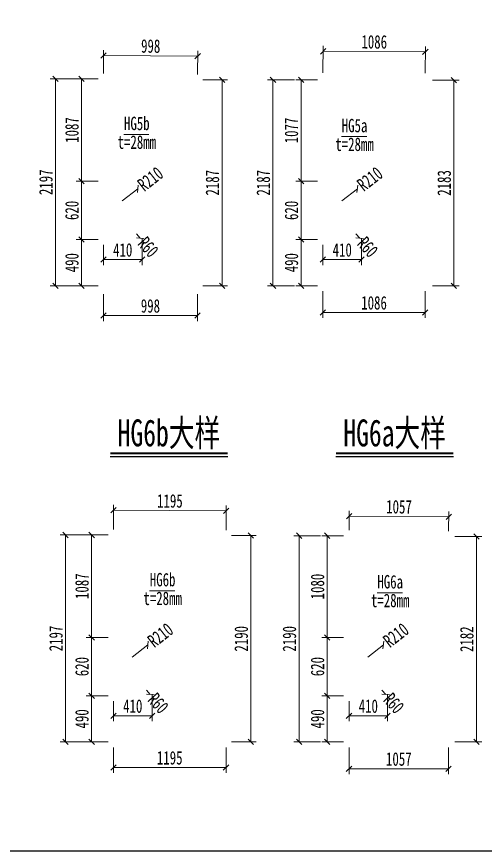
# Model space of a CAD drawing. Header units: millimetres. Extents: x -89049 to 410567, y -307459 to -100425.
# Drawn here: x 352480 to 357455, y -127671 to -118811 of the extents above; entities that cross this region are included whole.
import ezdxf
from ezdxf.enums import TextEntityAlignment as Align

# ---------------------------------------------------------------- set-up
doc = ezdxf.new("R2010")
doc.units = ezdxf.units.MM
doc.layers.get('Defpoints').update_dxf_attribs({"color": 8})
for name, color, linetype, lineweight in [('文字', 7, 'Continuous', 15), ('标注线及字体', 2, 'Continuous', 15), ('细实线', 4, 'Continuous', 15)]:
    doc.layers.add(name, color=color, linetype=linetype, lineweight=lineweight)
doc.styles.add('111', font='', dxfattribs={"width": 0.7})
doc.styles.add('BM_Dim', font='', dxfattribs={"width": 0.85})
doc.styles.get('111').set_extended_font_data('仿宋_GB2312')
doc.styles.get('BM_Dim').set_extended_font_data('仿宋_GB2312')
doc.dimstyles.new('200', dxfattribs={"dimscale": 0, "dimtxt": 2.5, "dimasz": 1, "dimexe": 1, "dimexo": 1, "dimgap": 0.6, "dimtad": 1, "dimdec": 0, "dimdsep": 46, "dimtxsty": '111', "dimblk": 'OBLIQUE', "dimcen": 0, "dimclrd": 4, "dimclre": 4, "dimclrt": 4, "dimadec": 1, "dimazin": 2, "dimtfac": 1, "dimtdec": 0, "dimtix": 1, "dimtmove": 2, "dimatfit": 3, "dimfxl": 4, "dimfxlon": 1, "dimtolj": 1, "dimlwd": -1, "dimlwe": -1, "dimarcsym": 0})

# ---------------------------------------------------------------- blocks, each defined once
blk = doc.blocks.new('_Oblique')
at = {"color": 0, "linetype": 'ByBlock', "lineweight": -2}
blk.add_line((-0.5, -0.5), (0.5, 0.5), dxfattribs=at)
blk = doc.blocks.new('*D1112')
at = {"layer": 'Defpoints', "color": 0, "transparency": 16777216}
for p in [(356818.1, -119183.6), (355730.9, -119480.1), (356816.8, -119484.9)]:
    blk.add_point(p, dxfattribs=at)
at = {"layer": '细实线', "color": 4, "transparency": 16777216}
for p, q in [((355731.2, -119407.4), (355732.5, -119121.7)), ((356817.1, -119412.2), (356818.3, -119126.5)), ((355732.2, -119178.9), (356818.1, -119183.6))]:
    blk.add_line(p, q, dxfattribs=at)
at = {"layer": '细实线', "color": 4, "transparency": 16777216, "xscale": 57.14285714285715, "yscale": 57.14285714285715, "zscale": 57.14285714285715}
for p, rotation in [((355732.2, -119178.9), 179.7490207549442), ((356818.1, -119183.6), 359.7490207549442)]:
    blk.add_blockref('_Oblique', p, dxfattribs=dict(at, rotation=rotation))
at = {"layer": '细实线', "color": 4, "transparency": 16777216, "insert": (356275.6, -119079), "char_height": 142.86, "attachment_point": 5, "rotation": 359.74902, "style": '111'}
blk.add_mtext('\\A1;1086', dxfattribs=at)
blk = doc.blocks.new('*D1113')
at = {"layer": 'Defpoints', "color": 0, "transparency": 16777216}
for p in [(355730.9, -121667.5), (356816.8, -121667.5), (356816.8, -121951.7)]:
    blk.add_point(p, dxfattribs=at)
at = {"layer": '细实线', "color": 4, "transparency": 16777216}
for p, q in [((355730.9, -121724.7), (355730.9, -122008.9)), ((356816.8, -121724.7), (356816.8, -122008.9)), ((355730.9, -121951.7), (356816.8, -121951.7))]:
    blk.add_line(p, q, dxfattribs=at)
at = {"layer": '细实线', "color": 4, "transparency": 16777216, "xscale": 57.14285714285715, "yscale": 57.14285714285715, "zscale": 57.14285714285715, "rotation": 180}
blk.add_blockref('_Oblique', (355730.9, -121951.7), dxfattribs=at)
at = {"layer": '细实线', "color": 4, "transparency": 16777216, "xscale": 57.14285714285715, "yscale": 57.14285714285715, "zscale": 57.14285714285715}
blk.add_blockref('_Oblique', (356816.8, -121951.7), dxfattribs=at)
at = {"layer": '细实线', "color": 4, "transparency": 16777216, "insert": (356273.8, -121849.5), "char_height": 142.86, "attachment_point": 5, "style": '111'}
blk.add_mtext('\\A1;1086', dxfattribs=at)
blk = doc.blocks.new('*D1114')
at = {"layer": 'Defpoints', "color": 0, "transparency": 16777216}
for p in [(355730.9, -120557.5), (355499.4, -121177.5), (355730.9, -121177.5)]:
    blk.add_point(p, dxfattribs=at)
at = {"layer": '细实线', "color": 4, "transparency": 16777216}
for p, q in [((355673.8, -120557.5), (355442.3, -120557.5)), ((355499.4, -120557.5), (355499.4, -121177.5)), ((355673.8, -121177.5), (355442.3, -121177.5))]:
    blk.add_line(p, q, dxfattribs=at)
at = {"layer": '细实线', "color": 4, "transparency": 16777216, "xscale": 57.14285714285715, "yscale": 57.14285714285715, "zscale": 57.14285714285715}
for p, rotation in [((355499.4, -120557.5), 90), ((355499.4, -121177.5), 270)]:
    blk.add_blockref('_Oblique', p, dxfattribs=dict(at, rotation=rotation))
at = {"layer": '细实线', "color": 4, "transparency": 16777216, "insert": (355397.2, -120867.5), "char_height": 142.86, "attachment_point": 5, "rotation": 90, "style": '111'}
blk.add_mtext('\\A1;620', dxfattribs=at)
blk = doc.blocks.new('*D1115')
at = {"layer": 'Defpoints', "color": 0, "transparency": 16777216}
for p in [(355499.4, -121177.5), (355730.9, -121177.5), (355730.9, -121667.5)]:
    blk.add_point(p, dxfattribs=at)
at = {"layer": '细实线', "color": 4, "transparency": 16777216}
for p, q in [((355673.8, -121177.5), (355442.3, -121177.5)), ((355499.4, -121667.5), (355499.4, -121177.5)), ((355673.8, -121667.5), (355442.3, -121667.5))]:
    blk.add_line(p, q, dxfattribs=at)
at = {"layer": '细实线', "color": 4, "transparency": 16777216, "xscale": 57.14285714285715, "yscale": 57.14285714285715, "zscale": 57.14285714285715}
for p, rotation in [((355499.4, -121177.5), 90), ((355499.4, -121667.5), 270)]:
    blk.add_blockref('_Oblique', p, dxfattribs=dict(at, rotation=rotation))
at = {"layer": '细实线', "color": 4, "transparency": 16777216, "insert": (355397.2, -121422.5), "char_height": 142.86, "attachment_point": 5, "rotation": 90, "style": '111'}
blk.add_mtext('\\A1;490', dxfattribs=at)
blk = doc.blocks.new('*D1116')
at = {"layer": 'Defpoints', "color": 0, "transparency": 16777216}
for p in [(355499.4, -119480.9), (355730.9, -119480.9), (355730.9, -120557.5)]:
    blk.add_point(p, dxfattribs=at)
at = {"layer": '细实线', "color": 4, "transparency": 16777216}
for p, q in [((355673.8, -119480.9), (355442.3, -119480.9)), ((355499.4, -120557.5), (355499.4, -119480.9)), ((355673.8, -120557.5), (355442.3, -120557.5))]:
    blk.add_line(p, q, dxfattribs=at)
at = {"layer": '细实线', "color": 4, "transparency": 16777216, "xscale": 57.14285714285715, "yscale": 57.14285714285715, "zscale": 57.14285714285715}
for p, rotation in [((355499.4, -119480.9), 90), ((355499.4, -120557.5), 270)]:
    blk.add_blockref('_Oblique', p, dxfattribs=dict(at, rotation=rotation))
at = {"layer": '细实线', "color": 4, "transparency": 16777216, "insert": (355397.2, -120019.2), "char_height": 142.86, "attachment_point": 5, "rotation": 90, "style": '111'}
blk.add_mtext('\\A1;1077', dxfattribs=at)
blk = doc.blocks.new('*D1117')
at = {"layer": 'Defpoints', "color": 0, "transparency": 16777216}
for p in [(355200.9, -119480.9), (355730.9, -119480.9), (355730.9, -121667.5)]:
    blk.add_point(p, dxfattribs=at)
at = {"layer": '细实线', "color": 4, "transparency": 16777216}
for p, q in [((355429.5, -119480.9), (355143.8, -119480.9)), ((355200.9, -121667.5), (355200.9, -119480.9)), ((355429.5, -121667.5), (355143.8, -121667.5))]:
    blk.add_line(p, q, dxfattribs=at)
at = {"layer": '细实线', "color": 4, "transparency": 16777216, "xscale": 57.14285714285715, "yscale": 57.14285714285715, "zscale": 57.14285714285715}
for p, rotation in [((355200.9, -119480.9), 90), ((355200.9, -121667.5), 270)]:
    blk.add_blockref('_Oblique', p, dxfattribs=dict(at, rotation=rotation))
at = {"layer": '细实线', "color": 4, "transparency": 16777216, "insert": (355098.7, -120574.2), "char_height": 142.86, "attachment_point": 5, "rotation": 90, "style": '111'}
blk.add_mtext('\\A1;2187', dxfattribs=at)
blk = doc.blocks.new('*D1118')
at = {"layer": 'Defpoints', "color": 0, "transparency": 16777216}
for p in [(356816.8, -119484.9), (356816.8, -121667.5), (357120.9, -121667.5)]:
    blk.add_point(p, dxfattribs=at)
at = {"layer": '细实线', "color": 4, "transparency": 16777216}
for p, q in [((356892.4, -119484.9), (357178.1, -119484.9)), ((357120.9, -119484.9), (357120.9, -121667.5)), ((356892.4, -121667.5), (357178.1, -121667.5))]:
    blk.add_line(p, q, dxfattribs=at)
at = {"layer": '细实线', "color": 4, "transparency": 16777216, "xscale": 57.14285714285715, "yscale": 57.14285714285715, "zscale": 57.14285714285715}
for p, rotation in [((357120.9, -119484.9), 90), ((357120.9, -121667.5), 270)]:
    blk.add_blockref('_Oblique', p, dxfattribs=dict(at, rotation=rotation))
at = {"layer": '细实线', "color": 4, "transparency": 16777216, "insert": (357018.7, -120576.2), "char_height": 142.86, "attachment_point": 5, "rotation": 90, "style": '111'}
blk.add_mtext('\\A1;2183', dxfattribs=at)
blk = doc.blocks.new('*D1119')
at = {"layer": 'Defpoints', "color": 0, "transparency": 16777216}
for p in [(356140.9, -121029.9), (355730.9, -121177.5), (356140.9, -121390.1)]:
    blk.add_point(p, dxfattribs=at)
at = {"layer": '细实线', "color": 4, "transparency": 16777216}
for p, q in [((356140.9, -121161.5), (356140.9, -121447.2)), ((355730.9, -121234.7), (355730.9, -121447.2)), ((355730.9, -121390.1), (356140.9, -121390.1))]:
    blk.add_line(p, q, dxfattribs=at)
at = {"layer": '细实线', "color": 4, "transparency": 16777216, "xscale": 57.14285714285715, "yscale": 57.14285714285715, "zscale": 57.14285714285715, "rotation": 180}
blk.add_blockref('_Oblique', (355730.9, -121390.1), dxfattribs=at)
at = {"layer": '细实线', "color": 4, "transparency": 16777216, "xscale": 57.14285714285715, "yscale": 57.14285714285715, "zscale": 57.14285714285715}
blk.add_blockref('_Oblique', (356140.9, -121390.1), dxfattribs=at)
at = {"layer": '细实线', "color": 4, "transparency": 16777216, "insert": (355935.9, -121287.9), "char_height": 142.86, "attachment_point": 5, "style": '111'}
blk.add_mtext('\\A1;410', dxfattribs=at)
blk = doc.blocks.new('*D1120')
at = {"layer": 'Defpoints', "color": 0, "transparency": 16777216}
for p in [(356096.4, -120638.2), (355930.9, -120767.5)]:
    blk.add_point(p, dxfattribs=at)
at = {"layer": '细实线', "color": 4, "transparency": 16777216}
for p, q in [((356096.4, -120638.2), (355930.9, -120767.5)), ((355930.9, -120767.5), (356096.4, -120638.2))]:
    blk.add_line(p, q, dxfattribs=at)
at = {"layer": '细实线', "color": 4, "transparency": 16777216, "xscale": 57.14285714285715, "yscale": 57.14285714285715, "zscale": 57.14285714285715, "rotation": 38.01462344811463}
blk.add_blockref('_Oblique', (356096.4, -120638.2), dxfattribs=at)
at = {"layer": '细实线', "color": 4, "transparency": 16777216, "insert": (356229.7, -120534), "char_height": 142.86, "attachment_point": 5, "rotation": 38.01462, "style": '111'}
blk.add_mtext('\\A1;R210', dxfattribs=at)
blk = doc.blocks.new('*D1121')
at = {"layer": 'Defpoints', "color": 0, "transparency": 16777216}
for p in [(356080.9, -121117.5), (356121.1, -121162.1)]:
    blk.add_point(p, dxfattribs=at)
at = {"layer": '细实线', "color": 4, "transparency": 16777216}
for p in [(356080.9, -121117.5), (356121.1, -121162.1)]:
    blk.add_line(p, (356121.1, -121162.1), dxfattribs=at)
at = {"layer": '细实线', "color": 4, "transparency": 16777216, "xscale": 57.14285714285715, "yscale": 57.14285714285715, "zscale": 57.14285714285715, "rotation": 132.0754437643373}
blk.add_blockref('_Oblique', (356121.1, -121162.1), dxfattribs=at)
at = {"layer": '细实线', "color": 4, "transparency": 16777216, "insert": (356206.6, -121256.7), "char_height": 142.86, "attachment_point": 5, "rotation": 312.07544, "style": '111'}
blk.add_mtext('\\A1;R60', dxfattribs=at)
blk = doc.blocks.new('*D1122')
at = {"layer": 'Defpoints', "color": 0, "transparency": 16777216}
for p in [(354401, -119230), (353400.6, -119472.8), (354399, -119480.5)]:
    blk.add_point(p, dxfattribs=at)
at = {"layer": '细实线', "color": 4, "transparency": 16777216}
for p, q in [((353401, -119415.6), (353402.9, -119165.1)), ((353402.5, -119222.2), (354401, -119230)), ((354399.5, -119423.4), (354401.4, -119172.8))]:
    blk.add_line(p, q, dxfattribs=at)
at = {"layer": '细实线', "color": 4, "transparency": 16777216, "xscale": 57.14285714285715, "yscale": 57.14285714285715, "zscale": 57.14285714285715}
for p, rotation in [((353402.5, -119222.2), 179.5549477155459), ((354401, -119230), 359.5549477155459)]:
    blk.add_blockref('_Oblique', p, dxfattribs=dict(at, rotation=rotation))
at = {"layer": '细实线', "color": 4, "transparency": 16777216, "insert": (353902.5, -119123.9), "char_height": 142.86, "attachment_point": 5, "rotation": 359.55495, "style": '111'}
blk.add_mtext('\\A1;998', dxfattribs=at)
blk = doc.blocks.new('*D1123')
at = {"layer": 'Defpoints', "color": 0, "transparency": 16777216}
for p in [(354399, -119480.5), (354399, -121667.5), (354660.6, -121667.5)]:
    blk.add_point(p, dxfattribs=at)
at = {"layer": '细实线', "color": 4, "transparency": 16777216}
for p, q in [((354456.2, -119480.5), (354717.7, -119480.5)), ((354660.6, -119480.5), (354660.6, -121667.5)), ((354456.2, -121667.5), (354717.7, -121667.5))]:
    blk.add_line(p, q, dxfattribs=at)
at = {"layer": '细实线', "color": 4, "transparency": 16777216, "xscale": 57.14285714285715, "yscale": 57.14285714285715, "zscale": 57.14285714285715}
for p, rotation in [((354660.6, -119480.5), 90), ((354660.6, -121667.5), 270)]:
    blk.add_blockref('_Oblique', p, dxfattribs=dict(at, rotation=rotation))
at = {"layer": '细实线', "color": 4, "transparency": 16777216, "insert": (354558.3, -120574), "char_height": 142.86, "attachment_point": 5, "rotation": 90, "style": '111'}
blk.add_mtext('\\A1;2187', dxfattribs=at)
blk = doc.blocks.new('*D1124')
at = {"layer": 'Defpoints', "color": 0, "transparency": 16777216}
for p in [(353400.6, -121667.5), (354399, -121667.5), (354399, -121984.6)]:
    blk.add_point(p, dxfattribs=at)
at = {"layer": '细实线', "color": 4, "transparency": 16777216}
for p, q in [((353400.6, -121756.1), (353400.6, -122041.8)), ((354399, -121756.1), (354399, -122041.8)), ((353400.6, -121984.6), (354399, -121984.6))]:
    blk.add_line(p, q, dxfattribs=at)
at = {"layer": '细实线', "color": 4, "transparency": 16777216, "xscale": 57.14285714285715, "yscale": 57.14285714285715, "zscale": 57.14285714285715, "rotation": 180}
blk.add_blockref('_Oblique', (353400.6, -121984.6), dxfattribs=at)
at = {"layer": '细实线', "color": 4, "transparency": 16777216, "xscale": 57.14285714285715, "yscale": 57.14285714285715, "zscale": 57.14285714285715}
blk.add_blockref('_Oblique', (354399, -121984.6), dxfattribs=at)
at = {"layer": '细实线', "color": 4, "transparency": 16777216, "insert": (353899.8, -121882.4), "char_height": 142.86, "attachment_point": 5, "style": '111'}
blk.add_mtext('\\A1;998', dxfattribs=at)
blk = doc.blocks.new('*D1125')
at = {"layer": 'Defpoints', "color": 0, "transparency": 16777216}
for p in [(353400.6, -120557.5), (353169.1, -121177.5), (353400.6, -121177.5)]:
    blk.add_point(p, dxfattribs=at)
at = {"layer": '细实线', "color": 4, "transparency": 16777216}
for p, q in [((353343.4, -120557.5), (353112, -120557.5)), ((353169.1, -120557.5), (353169.1, -121177.5)), ((353343.4, -121177.5), (353112, -121177.5))]:
    blk.add_line(p, q, dxfattribs=at)
at = {"layer": '细实线', "color": 4, "transparency": 16777216, "xscale": 57.14285714285715, "yscale": 57.14285714285715, "zscale": 57.14285714285715}
for p, rotation in [((353169.1, -120557.5), 90), ((353169.1, -121177.5), 270)]:
    blk.add_blockref('_Oblique', p, dxfattribs=dict(at, rotation=rotation))
at = {"layer": '细实线', "color": 4, "transparency": 16777216, "insert": (353066.9, -120867.5), "char_height": 142.86, "attachment_point": 5, "rotation": 90, "style": '111'}
blk.add_mtext('\\A1;620', dxfattribs=at)
blk = doc.blocks.new('*D1126')
at = {"layer": 'Defpoints', "color": 0, "transparency": 16777216}
for p in [(353400.6, -121177.5), (353169.1, -121667.5), (353400.6, -121667.5)]:
    blk.add_point(p, dxfattribs=at)
at = {"layer": '细实线', "color": 4, "transparency": 16777216}
for p, q in [((353343.4, -121177.5), (353112, -121177.5)), ((353169.1, -121177.5), (353169.1, -121667.5)), ((353343.4, -121667.5), (353112, -121667.5))]:
    blk.add_line(p, q, dxfattribs=at)
at = {"layer": '细实线', "color": 4, "transparency": 16777216, "xscale": 57.14285714285715, "yscale": 57.14285714285715, "zscale": 57.14285714285715}
for p, rotation in [((353169.1, -121177.5), 90), ((353169.1, -121667.5), 270)]:
    blk.add_blockref('_Oblique', p, dxfattribs=dict(at, rotation=rotation))
at = {"layer": '细实线', "color": 4, "transparency": 16777216, "insert": (353066.9, -121422.5), "char_height": 142.86, "attachment_point": 5, "rotation": 90, "style": '111'}
blk.add_mtext('\\A1;490', dxfattribs=at)
blk = doc.blocks.new('*D1127')
at = {"layer": 'Defpoints', "color": 0, "transparency": 16777216}
for p in [(353169.1, -119470.5), (353400.6, -119470.5), (353400.6, -120557.5)]:
    blk.add_point(p, dxfattribs=at)
at = {"layer": '细实线', "color": 4, "transparency": 16777216}
for p, q in [((353343.4, -119470.5), (353112, -119470.5)), ((353169.1, -120557.5), (353169.1, -119470.5)), ((353343.4, -120557.5), (353112, -120557.5))]:
    blk.add_line(p, q, dxfattribs=at)
at = {"layer": '细实线', "color": 4, "transparency": 16777216, "xscale": 57.14285714285715, "yscale": 57.14285714285715, "zscale": 57.14285714285715}
for p, rotation in [((353169.1, -119470.5), 90), ((353169.1, -120557.5), 270)]:
    blk.add_blockref('_Oblique', p, dxfattribs=dict(at, rotation=rotation))
at = {"layer": '细实线', "color": 4, "transparency": 16777216, "insert": (353066.9, -120014), "char_height": 142.86, "attachment_point": 5, "rotation": 90, "style": '111'}
blk.add_mtext('\\A1;1087', dxfattribs=at)
blk = doc.blocks.new('*D1128')
at = {"layer": 'Defpoints', "color": 0, "transparency": 16777216}
for p in [(353400.6, -119470.5), (352892.9, -121667.5), (353400.6, -121667.5)]:
    blk.add_point(p, dxfattribs=at)
at = {"layer": '细实线', "color": 4, "transparency": 16777216}
for p, q in [((353121.5, -119470.5), (352835.7, -119470.5)), ((352892.9, -119470.5), (352892.9, -121667.5)), ((353121.5, -121667.5), (352835.7, -121667.5))]:
    blk.add_line(p, q, dxfattribs=at)
at = {"layer": '细实线', "color": 4, "transparency": 16777216, "xscale": 57.14285714285715, "yscale": 57.14285714285715, "zscale": 57.14285714285715}
for p, rotation in [((352892.9, -119470.5), 90), ((352892.9, -121667.5), 270)]:
    blk.add_blockref('_Oblique', p, dxfattribs=dict(at, rotation=rotation))
at = {"layer": '细实线', "color": 4, "transparency": 16777216, "insert": (352790.7, -120569), "char_height": 142.86, "attachment_point": 5, "rotation": 90, "style": '111'}
blk.add_mtext('\\A1;2197', dxfattribs=at)
blk = doc.blocks.new('*D1129')
at = {"layer": 'Defpoints', "color": 0, "transparency": 16777216}
for p in [(353810.6, -121029.9), (353400.6, -121177.5), (353810.6, -121390.1)]:
    blk.add_point(p, dxfattribs=at)
at = {"layer": '细实线', "color": 4, "transparency": 16777216}
for p, q in [((353810.6, -121161.5), (353810.6, -121447.2)), ((353400.6, -121234.7), (353400.6, -121447.2)), ((353400.6, -121390.1), (353810.6, -121390.1))]:
    blk.add_line(p, q, dxfattribs=at)
at = {"layer": '细实线', "color": 4, "transparency": 16777216, "xscale": 57.14285714285715, "yscale": 57.14285714285715, "zscale": 57.14285714285715, "rotation": 180}
blk.add_blockref('_Oblique', (353400.6, -121390.1), dxfattribs=at)
at = {"layer": '细实线', "color": 4, "transparency": 16777216, "xscale": 57.14285714285715, "yscale": 57.14285714285715, "zscale": 57.14285714285715}
blk.add_blockref('_Oblique', (353810.6, -121390.1), dxfattribs=at)
at = {"layer": '细实线', "color": 4, "transparency": 16777216, "insert": (353605.6, -121287.9), "char_height": 142.86, "attachment_point": 5, "style": '111'}
blk.add_mtext('\\A1;410', dxfattribs=at)
blk = doc.blocks.new('*D1130')
at = {"layer": 'Defpoints', "color": 0, "transparency": 16777216}
for p in [(353766, -120638.2), (353600.6, -120767.5)]:
    blk.add_point(p, dxfattribs=at)
at = {"layer": '细实线', "color": 4, "transparency": 16777216}
for p, q in [((353766, -120638.2), (353600.6, -120767.5)), ((353600.6, -120767.5), (353766, -120638.2))]:
    blk.add_line(p, q, dxfattribs=at)
at = {"layer": '细实线', "color": 4, "transparency": 16777216, "xscale": 57.14285714285715, "yscale": 57.14285714285715, "zscale": 57.14285714285715, "rotation": 38.01462344811463}
blk.add_blockref('_Oblique', (353766, -120638.2), dxfattribs=at)
at = {"layer": '细实线', "color": 4, "transparency": 16777216, "insert": (353899.3, -120534), "char_height": 142.86, "attachment_point": 5, "rotation": 38.01462, "style": '111'}
blk.add_mtext('\\A1;R210', dxfattribs=at)
blk = doc.blocks.new('*D1131')
at = {"layer": 'Defpoints', "color": 0, "transparency": 16777216}
for p in [(353750.6, -121117.5), (353790.8, -121162.1)]:
    blk.add_point(p, dxfattribs=at)
at = {"layer": '细实线', "color": 4, "transparency": 16777216}
for p in [(353750.6, -121117.5), (353790.8, -121162.1)]:
    blk.add_line(p, (353790.8, -121162.1), dxfattribs=at)
at = {"layer": '细实线', "color": 4, "transparency": 16777216, "xscale": 57.14285714285715, "yscale": 57.14285714285715, "zscale": 57.14285714285715, "rotation": 132.0754437643373}
blk.add_blockref('_Oblique', (353790.8, -121162.1), dxfattribs=at)
at = {"layer": '细实线', "color": 4, "transparency": 16777216, "insert": (353876.2, -121256.7), "char_height": 142.86, "attachment_point": 5, "rotation": 312.07544, "style": '111'}
blk.add_mtext('\\A1;R60', dxfattribs=at)
blk = doc.blocks.new('*D1951')
at = {"layer": 'Defpoints', "color": 0, "transparency": 16777216}
for p in [(356009.4, -124112.9), (356007.9, -124320.6), (357064.9, -124328.4)]:
    blk.add_point(p, dxfattribs=at)
at = {"layer": '细实线', "color": 4, "transparency": 16777216}
for p, q in [((356008.3, -124263.4), (356009.8, -124055.7)), ((357066.5, -124120.7), (356009.4, -124112.9)), ((357065.4, -124271.2), (357066.9, -124063.5))]:
    blk.add_line(p, q, dxfattribs=at)
at = {"layer": '细实线', "color": 4, "transparency": 16777216, "xscale": 57.14285714285715, "yscale": 57.14285714285715, "zscale": 57.14285714285715}
for p, rotation in [((356009.4, -124112.9), 179.5768871620153), ((357066.5, -124120.7), 359.5768871620153)]:
    blk.add_blockref('_Oblique', p, dxfattribs=dict(at, rotation=rotation))
at = {"layer": '细实线', "color": 4, "transparency": 16777216, "insert": (356538.7, -124014.5), "char_height": 142.86, "attachment_point": 5, "rotation": 359.57689, "style": '111'}
blk.add_mtext('\\A1;1057', dxfattribs=at)
blk = doc.blocks.new('*D1952')
at = {"layer": 'Defpoints', "color": 0, "transparency": 16777216}
for p in [(353508.6, -124051.3), (353507.1, -124313.4), (354702, -124320.2)]:
    blk.add_point(p, dxfattribs=at)
at = {"layer": '细实线', "color": 4, "transparency": 16777216}
for p, q in [((353507.4, -124256.3), (353508.9, -123994.2)), ((354702.3, -124263), (354703.8, -124000.9)), ((354703.5, -124058.1), (353508.6, -124051.3))]:
    blk.add_line(p, q, dxfattribs=at)
at = {"layer": '细实线', "color": 4, "transparency": 16777216, "xscale": 57.14285714285715, "yscale": 57.14285714285715, "zscale": 57.14285714285715}
for p, rotation in [((353508.6, -124051.3), 179.6751094914439), ((354703.5, -124058.1), 359.6751094914439)]:
    blk.add_blockref('_Oblique', p, dxfattribs=dict(at, rotation=rotation))
at = {"layer": '细实线', "color": 4, "transparency": 16777216, "insert": (354106.6, -123952.5), "char_height": 142.86, "attachment_point": 5, "rotation": 359.67511, "style": '111'}
blk.add_mtext('\\A1;1195', dxfattribs=at)
blk = doc.blocks.new('*D1963')
at = {"layer": 'Defpoints', "color": 0, "transparency": 16777216}
for p in [(356007.9, -126510.4), (357064.9, -126510.4), (357064.9, -126794.6)]:
    blk.add_point(p, dxfattribs=at)
at = {"layer": '细实线', "color": 4, "transparency": 16777216}
for p, q in [((356007.9, -126567.5), (356007.9, -126851.8)), ((357064.9, -126567.5), (357064.9, -126851.8)), ((356007.9, -126794.6), (357064.9, -126794.6))]:
    blk.add_line(p, q, dxfattribs=at)
at = {"layer": '细实线', "color": 4, "transparency": 16777216, "xscale": 57.14285714285715, "yscale": 57.14285714285715, "zscale": 57.14285714285715, "rotation": 180}
blk.add_blockref('_Oblique', (356007.9, -126794.6), dxfattribs=at)
at = {"layer": '细实线', "color": 4, "transparency": 16777216, "xscale": 57.14285714285715, "yscale": 57.14285714285715, "zscale": 57.14285714285715}
blk.add_blockref('_Oblique', (357064.9, -126794.6), dxfattribs=at)
at = {"layer": '细实线', "color": 4, "transparency": 16777216, "insert": (356536.4, -126692.4), "char_height": 142.86, "attachment_point": 5, "style": '111'}
blk.add_mtext('\\A1;1057', dxfattribs=at)
blk = doc.blocks.new('*D1964')
at = {"layer": 'Defpoints', "color": 0, "transparency": 16777216}
for p in [(356007.9, -125400.4), (355776.4, -126020.4), (356007.9, -126020.4)]:
    blk.add_point(p, dxfattribs=at)
at = {"layer": '细实线', "color": 4, "transparency": 16777216}
for p, q in [((355950.7, -125400.4), (355719.2, -125400.4)), ((355776.4, -125400.4), (355776.4, -126020.4)), ((355950.7, -126020.4), (355719.2, -126020.4))]:
    blk.add_line(p, q, dxfattribs=at)
at = {"layer": '细实线', "color": 4, "transparency": 16777216, "xscale": 57.14285714285715, "yscale": 57.14285714285715, "zscale": 57.14285714285715}
for p, rotation in [((355776.4, -125400.4), 90), ((355776.4, -126020.4), 270)]:
    blk.add_blockref('_Oblique', p, dxfattribs=dict(at, rotation=rotation))
at = {"layer": '细实线', "color": 4, "transparency": 16777216, "insert": (355674.1, -125710.4), "char_height": 142.86, "attachment_point": 5, "rotation": 90, "style": '111'}
blk.add_mtext('\\A1;620', dxfattribs=at)
blk = doc.blocks.new('*D1965')
at = {"layer": 'Defpoints', "color": 0, "transparency": 16777216}
for p in [(355776.4, -126020.4), (356007.9, -126020.4), (356007.9, -126510.4)]:
    blk.add_point(p, dxfattribs=at)
at = {"layer": '细实线', "color": 4, "transparency": 16777216}
for p, q in [((355950.7, -126020.4), (355719.2, -126020.4)), ((355776.4, -126510.4), (355776.4, -126020.4)), ((355950.7, -126510.4), (355719.2, -126510.4))]:
    blk.add_line(p, q, dxfattribs=at)
at = {"layer": '细实线', "color": 4, "transparency": 16777216, "xscale": 57.14285714285715, "yscale": 57.14285714285715, "zscale": 57.14285714285715}
for p, rotation in [((355776.4, -126020.4), 90), ((355776.4, -126510.4), 270)]:
    blk.add_blockref('_Oblique', p, dxfattribs=dict(at, rotation=rotation))
at = {"layer": '细实线', "color": 4, "transparency": 16777216, "insert": (355674.1, -126265.4), "char_height": 142.86, "attachment_point": 5, "rotation": 90, "style": '111'}
blk.add_mtext('\\A1;490', dxfattribs=at)
blk = doc.blocks.new('*D1966')
at = {"layer": 'Defpoints', "color": 0, "transparency": 16777216}
for p in [(355776.4, -124320.6), (356007.9, -124320.6), (356007.9, -125400.4)]:
    blk.add_point(p, dxfattribs=at)
at = {"layer": '细实线', "color": 4, "transparency": 16777216}
for p, q in [((355950.7, -124320.6), (355719.2, -124320.6)), ((355776.4, -125400.4), (355776.4, -124320.6)), ((355950.7, -125400.4), (355719.2, -125400.4))]:
    blk.add_line(p, q, dxfattribs=at)
at = {"layer": '细实线', "color": 4, "transparency": 16777216, "xscale": 57.14285714285715, "yscale": 57.14285714285715, "zscale": 57.14285714285715}
for p, rotation in [((355776.4, -124320.6), 90), ((355776.4, -125400.4), 270)]:
    blk.add_blockref('_Oblique', p, dxfattribs=dict(at, rotation=rotation))
at = {"layer": '细实线', "color": 4, "transparency": 16777216, "insert": (355674.1, -124860.5), "char_height": 142.86, "attachment_point": 5, "rotation": 90, "style": '111'}
blk.add_mtext('\\A1;1080', dxfattribs=at)
blk = doc.blocks.new('*D1967')
at = {"layer": 'Defpoints', "color": 0, "transparency": 16777216}
for p in [(355477.9, -124320.6), (356007.9, -124320.6), (356007.9, -126510.4)]:
    blk.add_point(p, dxfattribs=at)
at = {"layer": '细实线', "color": 4, "transparency": 16777216}
for p, q in [((355706.5, -124320.6), (355420.8, -124320.6)), ((355477.9, -126510.4), (355477.9, -124320.6)), ((355706.5, -126510.4), (355420.8, -126510.4))]:
    blk.add_line(p, q, dxfattribs=at)
at = {"layer": '细实线', "color": 4, "transparency": 16777216, "xscale": 57.14285714285715, "yscale": 57.14285714285715, "zscale": 57.14285714285715}
for p, rotation in [((355477.9, -124320.6), 90), ((355477.9, -126510.4), 270)]:
    blk.add_blockref('_Oblique', p, dxfattribs=dict(at, rotation=rotation))
at = {"layer": '细实线', "color": 4, "transparency": 16777216, "insert": (355375.7, -125415.5), "char_height": 142.86, "attachment_point": 5, "rotation": 90, "style": '111'}
blk.add_mtext('\\A1;2190', dxfattribs=at)
blk = doc.blocks.new('*D1968')
at = {"layer": 'Defpoints', "color": 0, "transparency": 16777216}
for p in [(357064.9, -124328.4), (357064.9, -126510.4), (357361, -126510.4)]:
    blk.add_point(p, dxfattribs=at)
at = {"layer": '细实线', "color": 4, "transparency": 16777216}
for p, q in [((357132.4, -124328.4), (357418.2, -124328.4)), ((357361, -124328.4), (357361, -126510.4)), ((357132.4, -126510.4), (357418.2, -126510.4))]:
    blk.add_line(p, q, dxfattribs=at)
at = {"layer": '细实线', "color": 4, "transparency": 16777216, "xscale": 57.14285714285715, "yscale": 57.14285714285715, "zscale": 57.14285714285715}
for p, rotation in [((357361, -124328.4), 90), ((357361, -126510.4), 270)]:
    blk.add_blockref('_Oblique', p, dxfattribs=dict(at, rotation=rotation))
at = {"layer": '细实线', "color": 4, "transparency": 16777216, "insert": (357258.8, -125419.4), "char_height": 142.86, "attachment_point": 5, "rotation": 90, "style": '111'}
blk.add_mtext('\\A1;2182', dxfattribs=at)
blk = doc.blocks.new('*D1969')
at = {"layer": 'Defpoints', "color": 0, "transparency": 16777216}
for p in [(356417.9, -125872.8), (356007.9, -126020.4), (356417.9, -126233)]:
    blk.add_point(p, dxfattribs=at)
at = {"layer": '细实线', "color": 4, "transparency": 16777216}
for p, q in [((356007.9, -126077.5), (356007.9, -126290.1)), ((356417.9, -126004.4), (356417.9, -126290.1)), ((356007.9, -126233), (356417.9, -126233))]:
    blk.add_line(p, q, dxfattribs=at)
at = {"layer": '细实线', "color": 4, "transparency": 16777216, "xscale": 57.14285714285715, "yscale": 57.14285714285715, "zscale": 57.14285714285715, "rotation": 180}
blk.add_blockref('_Oblique', (356007.9, -126233), dxfattribs=at)
at = {"layer": '细实线', "color": 4, "transparency": 16777216, "xscale": 57.14285714285715, "yscale": 57.14285714285715, "zscale": 57.14285714285715}
blk.add_blockref('_Oblique', (356417.9, -126233), dxfattribs=at)
at = {"layer": '细实线', "color": 4, "transparency": 16777216, "insert": (356212.9, -126130.8), "char_height": 142.86, "attachment_point": 5, "style": '111'}
blk.add_mtext('\\A1;410', dxfattribs=at)
blk = doc.blocks.new('*D1970')
at = {"layer": 'Defpoints', "color": 0, "transparency": 16777216}
for p in [(356373.3, -125481.1), (356207.9, -125610.4)]:
    blk.add_point(p, dxfattribs=at)
at = {"layer": '细实线', "color": 4, "transparency": 16777216}
for p, q in [((356373.3, -125481.1), (356207.9, -125610.4)), ((356207.9, -125610.4), (356373.3, -125481.1))]:
    blk.add_line(p, q, dxfattribs=at)
at = {"layer": '细实线', "color": 4, "transparency": 16777216, "xscale": 57.14285714285715, "yscale": 57.14285714285715, "zscale": 57.14285714285715, "rotation": 38.01462344811463}
blk.add_blockref('_Oblique', (356373.3, -125481.1), dxfattribs=at)
at = {"layer": '细实线', "color": 4, "transparency": 16777216, "insert": (356506.6, -125376.9), "char_height": 142.86, "attachment_point": 5, "rotation": 38.01462, "style": '111'}
blk.add_mtext('\\A1;R210', dxfattribs=at)
blk = doc.blocks.new('*D1971')
at = {"layer": 'Defpoints', "color": 0, "transparency": 16777216}
for p in [(356357.9, -125960.4), (356398.1, -126004.9)]:
    blk.add_point(p, dxfattribs=at)
at = {"layer": '细实线', "color": 4, "transparency": 16777216}
for p in [(356357.9, -125960.4), (356398.1, -126004.9)]:
    blk.add_line(p, (356398.1, -126004.9), dxfattribs=at)
at = {"layer": '细实线', "color": 4, "transparency": 16777216, "xscale": 57.14285714285715, "yscale": 57.14285714285715, "zscale": 57.14285714285715, "rotation": 132.0754437643373}
blk.add_blockref('_Oblique', (356398.1, -126004.9), dxfattribs=at)
at = {"layer": '细实线', "color": 4, "transparency": 16777216, "insert": (356483.6, -126099.6), "char_height": 142.86, "attachment_point": 5, "rotation": 312.07544, "style": '111'}
blk.add_mtext('\\A1;R60', dxfattribs=at)
blk = doc.blocks.new('*D1972')
at = {"layer": 'Defpoints', "color": 0, "transparency": 16777216}
for p in [(353917.1, -125872.8), (353507.1, -126020.4), (353917.1, -126233)]:
    blk.add_point(p, dxfattribs=at)
at = {"layer": '细实线', "color": 4, "transparency": 16777216}
for p, q in [((353507.1, -126077.5), (353507.1, -126290.1)), ((353917.1, -126004.4), (353917.1, -126290.1)), ((353507.1, -126233), (353917.1, -126233))]:
    blk.add_line(p, q, dxfattribs=at)
at = {"layer": '细实线', "color": 4, "transparency": 16777216, "xscale": 57.14285714285715, "yscale": 57.14285714285715, "zscale": 57.14285714285715, "rotation": 180}
blk.add_blockref('_Oblique', (353507.1, -126233), dxfattribs=at)
at = {"layer": '细实线', "color": 4, "transparency": 16777216, "xscale": 57.14285714285715, "yscale": 57.14285714285715, "zscale": 57.14285714285715}
blk.add_blockref('_Oblique', (353917.1, -126233), dxfattribs=at)
at = {"layer": '细实线', "color": 4, "transparency": 16777216, "insert": (353712.1, -126130.8), "char_height": 142.86, "attachment_point": 5, "style": '111'}
blk.add_mtext('\\A1;410', dxfattribs=at)
blk = doc.blocks.new('*D1973')
at = {"layer": 'Defpoints', "color": 0, "transparency": 16777216}
for p in [(353872.5, -125481.1), (353707.1, -125610.4)]:
    blk.add_point(p, dxfattribs=at)
at = {"layer": '细实线', "color": 4, "transparency": 16777216}
for p, q in [((353872.5, -125481.1), (353707.1, -125610.4)), ((353707.1, -125610.4), (353872.5, -125481.1))]:
    blk.add_line(p, q, dxfattribs=at)
at = {"layer": '细实线', "color": 4, "transparency": 16777216, "xscale": 57.14285714285715, "yscale": 57.14285714285715, "zscale": 57.14285714285715, "rotation": 38.01462344811463}
blk.add_blockref('_Oblique', (353872.5, -125481.1), dxfattribs=at)
at = {"layer": '细实线', "color": 4, "transparency": 16777216, "insert": (354005.8, -125376.9), "char_height": 142.86, "attachment_point": 5, "rotation": 38.01462, "style": '111'}
blk.add_mtext('\\A1;R210', dxfattribs=at)
blk = doc.blocks.new('*D1974')
at = {"layer": 'Defpoints', "color": 0, "transparency": 16777216}
for p in [(353857.1, -125960.4), (353897.3, -126004.9)]:
    blk.add_point(p, dxfattribs=at)
at = {"layer": '细实线', "color": 4, "transparency": 16777216}
for p in [(353857.1, -125960.4), (353897.3, -126004.9)]:
    blk.add_line(p, (353897.3, -126004.9), dxfattribs=at)
at = {"layer": '细实线', "color": 4, "transparency": 16777216, "xscale": 57.14285714285715, "yscale": 57.14285714285715, "zscale": 57.14285714285715, "rotation": 132.0754437643373}
blk.add_blockref('_Oblique', (353897.3, -126004.9), dxfattribs=at)
at = {"layer": '细实线', "color": 4, "transparency": 16777216, "insert": (353982.8, -126099.6), "char_height": 142.86, "attachment_point": 5, "rotation": 312.07544, "style": '111'}
blk.add_mtext('\\A1;R60', dxfattribs=at)
blk = doc.blocks.new('*D1975')
at = {"layer": 'Defpoints', "color": 0, "transparency": 16777216}
for p in [(354702, -124320.2), (354702, -126510.4), (354966.6, -126510.4)]:
    blk.add_point(p, dxfattribs=at)
at = {"layer": '细实线', "color": 4, "transparency": 16777216}
for p, q in [((354759.1, -124320.2), (355023.7, -124320.2)), ((354966.6, -124320.2), (354966.6, -126510.4)), ((354759.1, -126510.4), (355023.7, -126510.4))]:
    blk.add_line(p, q, dxfattribs=at)
at = {"layer": '细实线', "color": 4, "transparency": 16777216, "xscale": 57.14285714285715, "yscale": 57.14285714285715, "zscale": 57.14285714285715}
for p, rotation in [((354966.6, -124320.2), 90), ((354966.6, -126510.4), 270)]:
    blk.add_blockref('_Oblique', p, dxfattribs=dict(at, rotation=rotation))
at = {"layer": '细实线', "color": 4, "transparency": 16777216, "insert": (354864.3, -125415.3), "char_height": 142.86, "attachment_point": 5, "rotation": 90, "style": '111'}
blk.add_mtext('\\A1;2190', dxfattribs=at)
blk = doc.blocks.new('*D1976')
at = {"layer": 'Defpoints', "color": 0, "transparency": 16777216}
for p in [(353507.1, -126510.4), (354702, -126510.4), (354702, -126782)]:
    blk.add_point(p, dxfattribs=at)
at = {"layer": '细实线', "color": 4, "transparency": 16777216}
for p, q in [((353507.1, -126567.5), (353507.1, -126839.1)), ((354702, -126567.5), (354702, -126839.1)), ((353507.1, -126782), (354702, -126782))]:
    blk.add_line(p, q, dxfattribs=at)
at = {"layer": '细实线', "color": 4, "transparency": 16777216, "xscale": 57.14285714285715, "yscale": 57.14285714285715, "zscale": 57.14285714285715, "rotation": 180}
blk.add_blockref('_Oblique', (353507.1, -126782), dxfattribs=at)
at = {"layer": '细实线', "color": 4, "transparency": 16777216, "xscale": 57.14285714285715, "yscale": 57.14285714285715, "zscale": 57.14285714285715}
blk.add_blockref('_Oblique', (354702, -126782), dxfattribs=at)
at = {"layer": '细实线', "color": 4, "transparency": 16777216, "insert": (354104.5, -126679.7), "char_height": 142.86, "attachment_point": 5, "style": '111'}
blk.add_mtext('\\A1;1195', dxfattribs=at)
blk = doc.blocks.new('*D1977')
at = {"layer": 'Defpoints', "color": 0, "transparency": 16777216}
for p in [(353507.1, -125400.4), (353275.7, -126020.4), (353507.1, -126020.4)]:
    blk.add_point(p, dxfattribs=at)
at = {"layer": '细实线', "color": 4, "transparency": 16777216}
for p, q in [((353450, -125400.4), (353218.5, -125400.4)), ((353275.7, -125400.4), (353275.7, -126020.4)), ((353450, -126020.4), (353218.5, -126020.4))]:
    blk.add_line(p, q, dxfattribs=at)
at = {"layer": '细实线', "color": 4, "transparency": 16777216, "xscale": 57.14285714285715, "yscale": 57.14285714285715, "zscale": 57.14285714285715}
for p, rotation in [((353275.7, -125400.4), 90), ((353275.7, -126020.4), 270)]:
    blk.add_blockref('_Oblique', p, dxfattribs=dict(at, rotation=rotation))
at = {"layer": '细实线', "color": 4, "transparency": 16777216, "insert": (353173.4, -125710.4), "char_height": 142.86, "attachment_point": 5, "rotation": 90, "style": '111'}
blk.add_mtext('\\A1;620', dxfattribs=at)
blk = doc.blocks.new('*D1978')
at = {"layer": 'Defpoints', "color": 0, "transparency": 16777216}
for p in [(353507.1, -126020.4), (353275.7, -126510.4), (353507.1, -126510.4)]:
    blk.add_point(p, dxfattribs=at)
at = {"layer": '细实线', "color": 4, "transparency": 16777216}
for p, q in [((353450, -126020.4), (353218.5, -126020.4)), ((353275.7, -126020.4), (353275.7, -126510.4)), ((353450, -126510.4), (353218.5, -126510.4))]:
    blk.add_line(p, q, dxfattribs=at)
at = {"layer": '细实线', "color": 4, "transparency": 16777216, "xscale": 57.14285714285715, "yscale": 57.14285714285715, "zscale": 57.14285714285715}
for p, rotation in [((353275.7, -126020.4), 90), ((353275.7, -126510.4), 270)]:
    blk.add_blockref('_Oblique', p, dxfattribs=dict(at, rotation=rotation))
at = {"layer": '细实线', "color": 4, "transparency": 16777216, "insert": (353173.4, -126265.4), "char_height": 142.86, "attachment_point": 5, "rotation": 90, "style": '111'}
blk.add_mtext('\\A1;490', dxfattribs=at)
blk = doc.blocks.new('*D1979')
at = {"layer": 'Defpoints', "color": 0, "transparency": 16777216}
for p in [(353275.7, -124313.4), (353507.1, -124313.4), (353507.1, -125400.4)]:
    blk.add_point(p, dxfattribs=at)
at = {"layer": '细实线', "color": 4, "transparency": 16777216}
for p, q in [((353450, -124313.4), (353218.5, -124313.4)), ((353275.7, -125400.4), (353275.7, -124313.4)), ((353450, -125400.4), (353218.5, -125400.4))]:
    blk.add_line(p, q, dxfattribs=at)
at = {"layer": '细实线', "color": 4, "transparency": 16777216, "xscale": 57.14285714285715, "yscale": 57.14285714285715, "zscale": 57.14285714285715}
for p, rotation in [((353275.7, -124313.4), 90), ((353275.7, -125400.4), 270)]:
    blk.add_blockref('_Oblique', p, dxfattribs=dict(at, rotation=rotation))
at = {"layer": '细实线', "color": 4, "transparency": 16777216, "insert": (353173.4, -124856.9), "char_height": 142.86, "attachment_point": 5, "rotation": 90, "style": '111'}
blk.add_mtext('\\A1;1087', dxfattribs=at)
blk = doc.blocks.new('*D1980')
at = {"layer": 'Defpoints', "color": 0, "transparency": 16777216}
for p in [(353507.1, -124313.4), (352999.4, -126510.4), (353507.1, -126510.4)]:
    blk.add_point(p, dxfattribs=at)
at = {"layer": '细实线', "color": 4, "transparency": 16777216}
for p, q in [((353228, -124313.4), (352942.3, -124313.4)), ((352999.4, -124313.4), (352999.4, -126510.4)), ((353228, -126510.4), (352942.3, -126510.4))]:
    blk.add_line(p, q, dxfattribs=at)
at = {"layer": '细实线', "color": 4, "transparency": 16777216, "xscale": 57.14285714285715, "yscale": 57.14285714285715, "zscale": 57.14285714285715}
for p, rotation in [((352999.4, -124313.4), 90), ((352999.4, -126510.4), 270)]:
    blk.add_blockref('_Oblique', p, dxfattribs=dict(at, rotation=rotation))
at = {"layer": '细实线', "color": 4, "transparency": 16777216, "insert": (352897.2, -125411.9), "char_height": 142.86, "attachment_point": 5, "rotation": 90, "style": '111'}
blk.add_mtext('\\A1;2197', dxfattribs=at)

msp = doc.modelspace()

# ---------------------------------------------------------------- linework, layer by layer
at = {"color": 4}
for p, q in [((353473.1, -123479.7), (354720.8, -123479.7)), ((355869.1, -123480.1), (357116.9, -123480.1))]:
    msp.add_line(p, q, dxfattribs=at)
at = {"color": 6, "const_width": 20.6}
for points in [[(353473.1, -123445.5), (354720.8, -123445.5)], [(355869.1, -123445.8), (357116.9, -123445.8)]]:
    msp.add_lwpolyline(points, dxfattribs=at)
at = {"layer": 'Defpoints'}
msp.add_lwpolyline([(344566.6, -113054.1), (366566.6, -113054.1), (366566.6, -127671.3), (344566.6, -127671.3)], close=True, dxfattribs=at)
at = {"layer": '细实线'}
for p, q in [((353615.8, -120061.6), (353884.5, -120061.6)), ((355927.1, -120084.2), (356195.8, -120084.2)), ((353890, -124904.5), (354158.7, -124904.5)), ((356305.4, -124927.1), (356574.1, -124927.1))]:
    msp.add_line(p, q, dxfattribs=at)

# ---------------------------------------------------------------- texts
at = {"layer": '文字', "style": 'BM_Dim', "width": 0.7}
for s, p in [('HG5b', (353755.3, -120058.5)), ('HG5a', (356066.6, -120081.1)), ('t=28mm', (353755.3, -120256.9)), ('t=28mm', (356066.6, -120279.5)), ('HG6b', (354029.5, -124901.4)), ('HG6a', (356444.9, -124924)), ('t=28mm', (354029.5, -125099.8)), ('t=28mm', (356444.9, -125122.4))]:
    msp.add_text(s, height=142.86, dxfattribs=at).set_placement(p, align=Align.BOTTOM_CENTER)
at = {"layer": '标注线及字体', "style": '111', "width": 0.7}
for s, p in [('HG6b大样', (354095.9, -123223.2)), ('HG6a大样', (356491.9, -123223.6))]:
    msp.add_text(s, height=285.71, dxfattribs=at).set_placement(p, align=Align.MIDDLE)

# ---------------------------------------------------------------- dimensions: what is measured, and where the dimension line sits
at = {"layer": '细实线'}
for p1, p2, distance, picture, middle in [((355730.9, -119480.1), (356816.8, -119484.9), 301.2, '*D1112', (356275.6, -119079)), ((353400.6, -119472.8), (354399, -119480.5), 250.6, '*D1122', (353902.5, -119123.9)), ((354702, -124320.2), (353507.1, -124313.4), -262.1, '*D1952', (354106.6, -123952.5)), ((357064.9, -124328.4), (356007.9, -124320.6), -207.7, '*D1951', (356538.7, -124014.5))]:
    dim = msp.add_aligned_dim(p1=p1, p2=p2, distance=distance, dimstyle='200', override={"dimscale": 57.142857, "dimblk": 'Oblique'}, dxfattribs=at)
    dim.commit()
    dim.dimension.update_dxf_attribs({"geometry": picture, "text_midpoint": middle})
for base, p1, p2, picture, middle in [((352892.9, -121667.5), (353400.6, -119470.5), (353400.6, -121667.5), '*D1128', (352790.7, -120569)), ((353169.1, -119470.5), (353400.6, -120557.5), (353400.6, -119470.5), '*D1127', (353066.9, -120014)), ((354660.6, -121667.5), (354399, -119480.5), (354399, -121667.5), '*D1123', (354558.3, -120574)), ((355200.9, -119480.9), (355730.9, -121667.5), (355730.9, -119480.9), '*D1117', (355098.7, -120574.2)), ((355499.4, -119480.9), (355730.9, -120557.5), (355730.9, -119480.9), '*D1116', (355397.2, -120019.2)), ((357120.9, -121667.5), (356816.8, -119484.9), (356816.8, -121667.5), '*D1118', (357018.7, -120576.2)), ((353169.1, -121177.5), (353400.6, -120557.5), (353400.6, -121177.5), '*D1125', (353066.9, -120867.5)), ((355499.4, -121177.5), (355730.9, -120557.5), (355730.9, -121177.5), '*D1114', (355397.2, -120867.5)), ((353169.1, -121667.5), (353400.6, -121177.5), (353400.6, -121667.5), '*D1126', (353066.9, -121422.5)), ((355499.4, -121177.5), (355730.9, -121667.5), (355730.9, -121177.5), '*D1115', (355397.2, -121422.5)), ((352999.4, -126510.4), (353507.1, -124313.4), (353507.1, -126510.4), '*D1980', (352897.2, -125411.9)), ((353275.7, -124313.4), (353507.1, -125400.4), (353507.1, -124313.4), '*D1979', (353173.4, -124856.9)), ((354966.6, -126510.4), (354702, -124320.2), (354702, -126510.4), '*D1975', (354864.3, -125415.3)), ((355477.9, -124320.6), (356007.9, -126510.4), (356007.9, -124320.6), '*D1967', (355375.7, -125415.5)), ((355776.4, -124320.6), (356007.9, -125400.4), (356007.9, -124320.6), '*D1966', (355674.1, -124860.5)), ((357361, -126510.4), (357064.9, -124328.4), (357064.9, -126510.4), '*D1968', (357258.8, -125419.4)), ((353275.7, -126020.4), (353507.1, -125400.4), (353507.1, -126020.4), '*D1977', (353173.4, -125710.4)), ((355776.4, -126020.4), (356007.9, -125400.4), (356007.9, -126020.4), '*D1964', (355674.1, -125710.4)), ((353275.7, -126510.4), (353507.1, -126020.4), (353507.1, -126510.4), '*D1978', (353173.4, -126265.4)), ((355776.4, -126020.4), (356007.9, -126510.4), (356007.9, -126020.4), '*D1965', (355674.1, -126265.4))]:
    dim = msp.add_linear_dim(base=base, p1=p1, p2=p2, angle=90, dimstyle='200', override={"dimscale": 57.142857, "dimblk": 'Oblique'}, dxfattribs=at)
    dim.commit()
    dim.dimension.update_dxf_attribs({"geometry": picture, "text_midpoint": middle})
for center, mpoint, picture, middle in [((353600.6, -120767.5), (353766, -120638.2), '*D1130', (353899.3, -120534)), ((355930.9, -120767.5), (356096.4, -120638.2), '*D1120', (356229.7, -120534)), ((353750.6, -121117.5), (353790.8, -121162.1), '*D1131', (353876.2, -121256.7)), ((356080.9, -121117.5), (356121.1, -121162.1), '*D1121', (356206.6, -121256.7)), ((353707.1, -125610.4), (353872.5, -125481.1), '*D1973', (354005.8, -125376.9)), ((356207.9, -125610.4), (356373.3, -125481.1), '*D1970', (356506.6, -125376.9)), ((353857.1, -125960.4), (353897.3, -126004.9), '*D1974', (353982.8, -126099.6)), ((356357.9, -125960.4), (356398.1, -126004.9), '*D1971', (356483.6, -126099.6))]:
    dim = msp.add_radius_dim(center=center, mpoint=mpoint, dimstyle='200', override={"dimscale": 57.142857, "dimblk": 'Oblique'}, dxfattribs=at)
    dim.commit()
    dim.dimension.update_dxf_attribs({"geometry": picture, "text_midpoint": middle, "dimtype": 164})
for base, p1, p2, picture, middle in [((353810.6, -121390.1), (353400.6, -121177.5), (353810.6, -121029.9), '*D1129', (353605.6, -121287.9)), ((356140.9, -121390.1), (355730.9, -121177.5), (356140.9, -121029.9), '*D1119', (355935.9, -121287.9)), ((354399, -121984.6), (353400.6, -121667.5), (354399, -121667.5), '*D1124', (353899.8, -121882.4)), ((356816.8, -121951.7), (355730.9, -121667.5), (356816.8, -121667.5), '*D1113', (356273.8, -121849.5)), ((353917.1, -126233), (353507.1, -126020.4), (353917.1, -125872.8), '*D1972', (353712.1, -126130.8)), ((356417.9, -126233), (356007.9, -126020.4), (356417.9, -125872.8), '*D1969', (356212.9, -126130.8)), ((354702, -126782), (353507.1, -126510.4), (354702, -126510.4), '*D1976', (354104.5, -126679.7)), ((357064.9, -126794.6), (356007.9, -126510.4), (357064.9, -126510.4), '*D1963', (356536.4, -126692.4))]:
    dim = msp.add_linear_dim(base=base, p1=p1, p2=p2, dimstyle='200', override={"dimscale": 57.142857, "dimblk": 'Oblique'}, dxfattribs=at)
    dim.commit()
    dim.dimension.update_dxf_attribs({"geometry": picture, "text_midpoint": middle})

doc.saveas('drawing.dxf')
